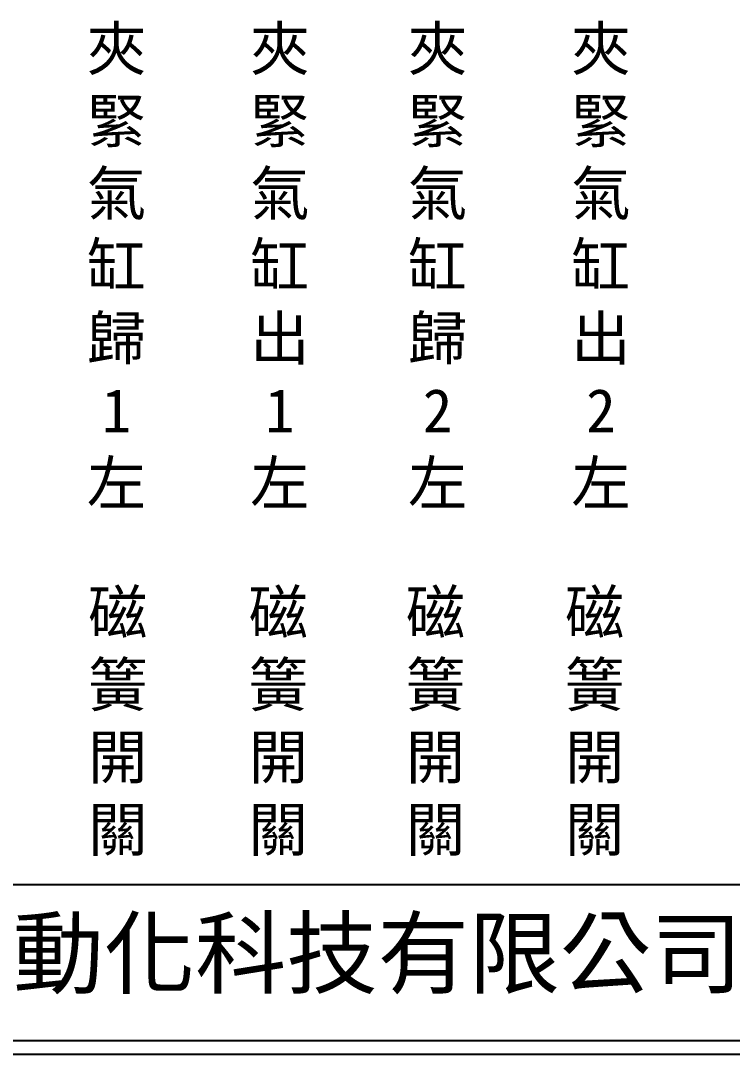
# Model space of a CAD drawing. Extents: x 275 to 562, y 265 to 469.
# Drawn here: x 338.8 to 402.6, y 264.9 to 357.7 of the extents above; entities that cross this region are included whole.
import ezdxf

# ---------------------------------------------------------------- set-up
doc = ezdxf.new("R2010")
doc.units = 0
doc.layers.add('圖框層', color=7, linetype='CONTINUOUS')
doc.layers.add('標尺寸層', color=3, linetype='CONTINUOUS')
doc.styles.add('CNS', font='romanc.shx', dxfattribs={"bigfont": 'chineset.shx'})
doc.styles.add('STSL', font='KAIU.TTF')

msp = doc.modelspace()

# ---------------------------------------------------------------- linework, layer by layer
at = {"layer": '圖框層', "color": 7}
for p, q in [((276.148, 280.195), (560.648, 280.195)), ((276.148, 266.195), (560.648, 266.195)), ((274.898, 264.945), (561.898, 264.945))]:
    msp.add_line(p, q, dxfattribs=at)

# ---------------------------------------------------------------- texts
at = {"layer": '圖框層', "color": 4, "style": 'STSL'}
msp.add_text('泓陞自動化科技有限公司', height=6, dxfattribs=at).set_placement((313.501, 271.022))
at = {"layer": '標尺寸層', "color": 7, "char_height": 3.9, "width": 4.96081, "attachment_point": 5, "style": 'CNS'}
for s, insert in [('{\\fDFKai-SB|b0|i0|c136|p65;夾緊氣缸歸1左}', (347.362, 335.596)), ('{\\fDFKai-SB|b0|i0|c136|p65;夾緊氣缸出1左}', (362.021, 335.596)), ('{\\fDFKai-SB|b0|i0|c136|p65;夾緊氣缸歸2左}', (376.174, 335.596)), ('{\\fDFKai-SB|b0|i0|c136|p65;夾緊氣缸出2左}', (390.833, 335.596)), ('{\\fDFKai-SB|b0|i0|c136|p65;磁簧開關}', (347.479, 294.665)), ('{\\fDFKai-SB|b0|i0|c136|p65;磁簧開關}', (361.882, 294.665)), ('{\\fDFKai-SB|b0|i0|c136|p65;磁簧開關}', (375.99, 294.665)), ('{\\fDFKai-SB|b0|i0|c136|p65;磁簧開關}', (390.272, 294.665))]:
    msp.add_mtext(s, dxfattribs=dict(at, insert=insert))

doc.saveas('drawing.dxf')
